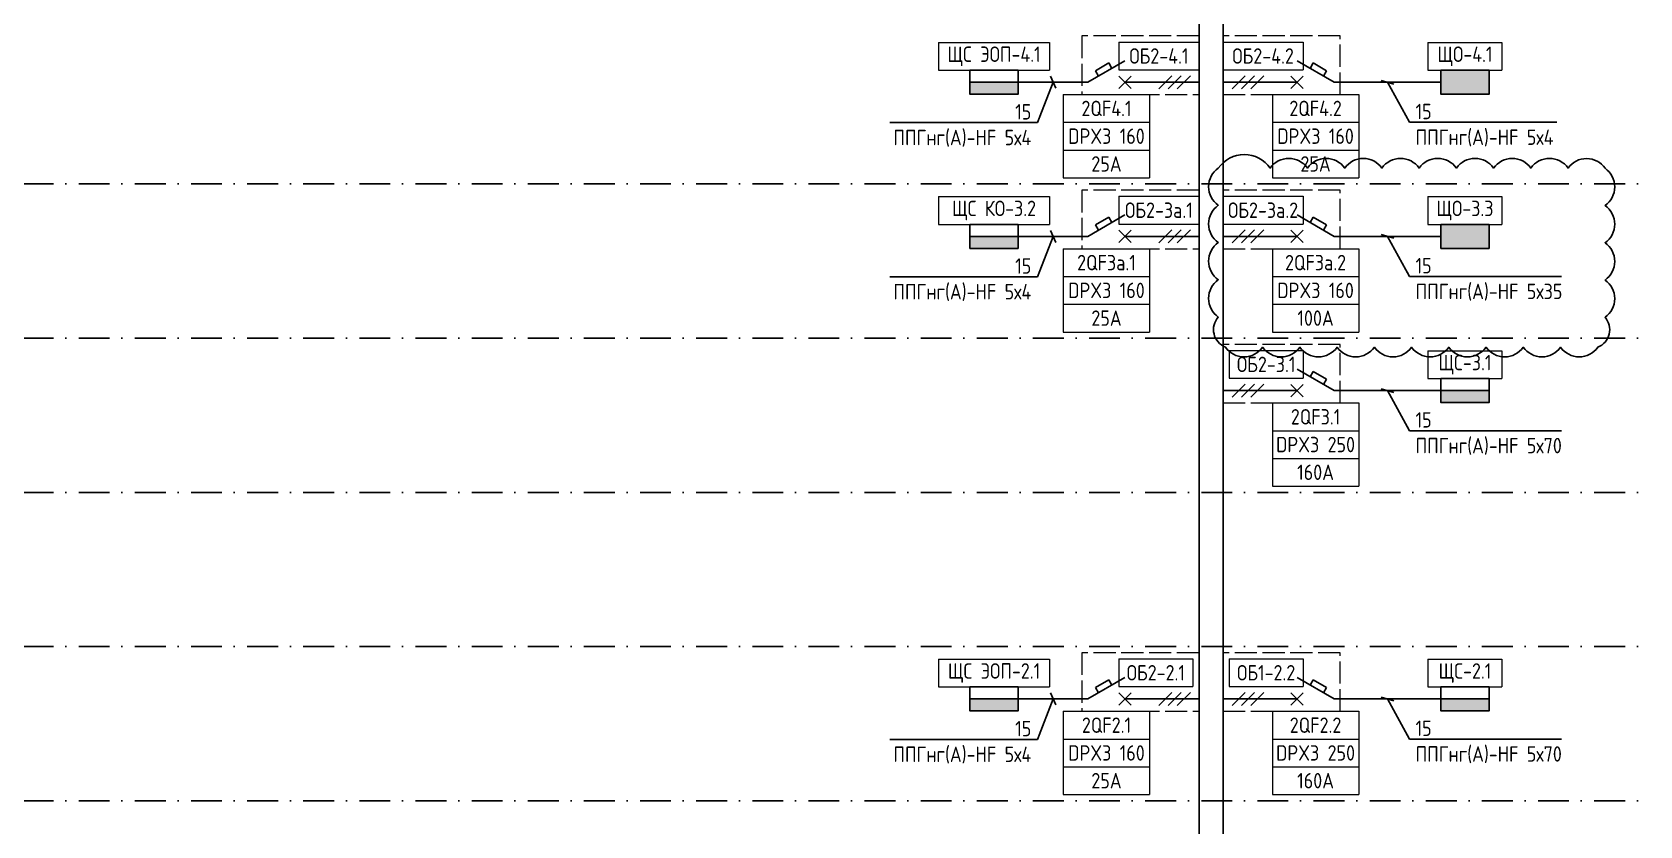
# Model space of a CAD drawing. Header units: millimetres. Extents: x -1221 to 2392, y 143 to 1021.
# Drawn here: x 1015.6 to 1276.3, y 737.4 to 866.1 of the extents above; entities that cross this region are included whole.
import ezdxf
from ezdxf import colors
from ezdxf.entities.mleader import LeaderData, LeaderLine
from ezdxf.math import Vec2, Vec3

# ---------------------------------------------------------------- set-up
doc = ezdxf.new("R2010")
doc.units = ezdxf.units.MM
doc.header["$MEASUREMENT"] = 0
doc.linetypes.add('ACAD_ISO02W100', pattern=[15, 12, -3])
doc.linetypes.add('Штрихпунктирная 5 х 2 мм', pattern=[9, 5, -2, 0, -2])
doc.layers.get('Defpoints').update_dxf_attribs({"color": 6})
doc.layers.add('_LV_txt', color=7, linetype='Continuous', lineweight=15)
doc.layers.add('EL_Схема', color=7, linetype='Continuous', lineweight=15)
for name, color, linetype in [('ACM 0.05mm', 1, 'Continuous'), ('ACM Text', 7, 'Continuous'), ('EM_Щиты', 7, 'Continuous')]:
    doc.layers.add(name, color=color, linetype=linetype)
doc.styles.add('Надписи', font='isocpeur.ttf', dxfattribs={"width": 0.85})

# ---------------------------------------------------------------- blocks, each defined once
blk = doc.blocks.new('*T220')
at = {"layer": 'Defpoints', "color": 8, "linetype": 'ByBlock', "lineweight": 0, "transparency": 16777216}
for p, q in [((0, 0), (12, 0)), ((0, 0), (0, -4.5)), ((12, 0), (12, -4.5)), ((0, -4.5), (12, -4.5))]:
    blk.add_line(p, q, dxfattribs=at)
at = {"layer": 'ACM Text', "transparency": 16777216, "insert": (6, -2.25), "char_height": 2.5, "width": 11, "attachment_point": 5, "style": 'Надписи'}
blk.add_mtext('ОБ1-2.2', dxfattribs=at)
blk = doc.blocks.new('*T221')
at = {"layer": 'Defpoints', "color": 8, "linetype": 'ByBlock', "lineweight": 0, "transparency": 16777216}
for p, q in [((0, 0), (14, 0)), ((0, 0), (0, -13.5)), ((14, 0), (14, -13.5)), ((0, -4.5), (14, -4.5)), ((0, -9), (14, -9)), ((0, -13.5), (14, -13.5))]:
    blk.add_line(p, q, dxfattribs=at)
at = {"layer": 'ACM Text', "transparency": 16777216, "char_height": 2.5, "width": 13, "attachment_point": 5, "style": 'Надписи'}
for s, insert in [('2QF2.2', (7, -2.25)), ('DPX3 250', (7, -6.75)), ('160A', (7, -11.25))]:
    blk.add_mtext(s, dxfattribs=dict(at, insert=insert))
blk = doc.blocks.new('*U19')
at = {"linetype": 'Continuous'}
h = blk.add_hatch(color=256, dxfattribs=at)
h.dxf.hatch_style = 1
h.paths.add_polyline_path([(-3.9, 1.95), (-3.9, 0), (3.9, 0), (3.9, 1.95)])
for points in [[(-3.9, 0), (3.9, 0), (3.9, 3.9), (-3.9, 3.9)], [(-3.9, 1.95), (3.9, 1.95), (3.9, 0), (-3.9, 0)]]:
    blk.add_lwpolyline(points, close=True, dxfattribs=at)
blk = doc.blocks.new('*T193')
at = {"layer": 'Defpoints', "color": 8, "linetype": 'ByBlock', "lineweight": 0, "transparency": 16777216}
for p, q in [((0, 0), (12, 0)), ((0, 0), (0, -4.5)), ((12, 0), (12, -4.5)), ((0, -4.5), (12, -4.5))]:
    blk.add_line(p, q, dxfattribs=at)
at = {"layer": 'ACM Text', "transparency": 16777216, "insert": (6, -2.25), "char_height": 2.5, "width": 11, "attachment_point": 5, "style": 'Надписи'}
blk.add_mtext('ЩС-2.1', dxfattribs=at)
blk = doc.blocks.new('*T194')
at = {"layer": 'Defpoints', "color": 8, "linetype": 'ByBlock', "lineweight": 0, "transparency": 16777216}
for p, q in [((0, 0), (14, 0)), ((0, 0), (0, -13.5)), ((14, 0), (14, -13.5)), ((0, -4.5), (14, -4.5)), ((0, -9), (14, -9)), ((0, -13.5), (14, -13.5))]:
    blk.add_line(p, q, dxfattribs=at)
at = {"layer": 'ACM Text', "transparency": 16777216, "char_height": 2.5, "width": 13, "attachment_point": 5, "style": 'Надписи'}
for s, insert in [('2QF2.1', (7, -2.25)), ('DPX3 160', (7, -6.75)), ('25A', (7, -11.25))]:
    blk.add_mtext(s, dxfattribs=dict(at, insert=insert))
blk = doc.blocks.new('*T195')
at = {"layer": 'Defpoints', "color": 8, "linetype": 'ByBlock', "lineweight": 0, "transparency": 16777216}
for p, q in [((0, 0), (12, 0)), ((0, 0), (0, -4.5)), ((12, 0), (12, -4.5)), ((0, -4.5), (12, -4.5))]:
    blk.add_line(p, q, dxfattribs=at)
at = {"layer": 'ACM Text', "transparency": 16777216, "insert": (6, -2.25), "char_height": 2.5, "width": 11, "attachment_point": 5, "style": 'Надписи'}
blk.add_mtext('ОБ2-2.1', dxfattribs=at)
blk = doc.blocks.new('*T196')
at = {"layer": 'Defpoints', "color": 8, "linetype": 'ByBlock', "lineweight": 0, "transparency": 16777216}
for p, q in [((0, 0), (18, 0)), ((0, 0), (0, -4.5)), ((18, 0), (18, -4.5)), ((0, -4.5), (18, -4.5))]:
    blk.add_line(p, q, dxfattribs=at)
at = {"layer": 'ACM Text', "transparency": 16777216, "insert": (9, -2.25), "char_height": 2.5, "width": 17, "attachment_point": 5, "style": 'Надписи'}
blk.add_mtext('ЩС ЭОП-2.1', dxfattribs=at)
blk = doc.blocks.new('*T197')
at = {"layer": 'Defpoints', "color": 8, "linetype": 'ByBlock', "lineweight": 0, "transparency": 16777216}
for p, q in [((0, 0), (12, 0)), ((0, 0), (0, -4.5)), ((12, 0), (12, -4.5)), ((0, -4.5), (12, -4.5))]:
    blk.add_line(p, q, dxfattribs=at)
at = {"layer": 'ACM Text', "transparency": 16777216, "insert": (6, -2.25), "char_height": 2.5, "width": 11, "attachment_point": 5, "style": 'Надписи'}
blk.add_mtext('ОБ2-3.1', dxfattribs=at)
blk = doc.blocks.new('*T198')
at = {"layer": 'Defpoints', "color": 8, "linetype": 'ByBlock', "lineweight": 0, "transparency": 16777216}
for p, q in [((0, 0), (14, 0)), ((0, 0), (0, -13.5)), ((14, 0), (14, -13.5)), ((0, -4.5), (14, -4.5)), ((0, -9), (14, -9)), ((0, -13.5), (14, -13.5))]:
    blk.add_line(p, q, dxfattribs=at)
at = {"layer": 'ACM Text', "transparency": 16777216, "char_height": 2.5, "width": 13, "attachment_point": 5, "style": 'Надписи'}
for s, insert in [('2QF3.1', (7, -2.25)), ('DPX3 250', (7, -6.75)), ('160A', (7, -11.25))]:
    blk.add_mtext(s, dxfattribs=dict(at, insert=insert))
blk = doc.blocks.new('*T199')
at = {"layer": 'Defpoints', "color": 8, "linetype": 'ByBlock', "lineweight": 0, "transparency": 16777216}
for p, q in [((0, 0), (12, 0)), ((0, 0), (0, -4.5)), ((12, 0), (12, -4.5)), ((0, -4.5), (12, -4.5))]:
    blk.add_line(p, q, dxfattribs=at)
at = {"layer": 'ACM Text', "transparency": 16777216, "insert": (6, -2.25), "char_height": 2.5, "width": 11, "attachment_point": 5, "style": 'Надписи'}
blk.add_mtext('ЩС-3.1', dxfattribs=at)
blk = doc.blocks.new('*T200')
at = {"layer": 'Defpoints', "color": 8, "linetype": 'ByBlock', "lineweight": 0, "transparency": 16777216}
for p, q in [((0, 0), (14, 0)), ((0, 0), (0, -13.5)), ((14, 0), (14, -13.5)), ((0, -4.5), (14, -4.5)), ((0, -9), (14, -9)), ((0, -13.5), (14, -13.5))]:
    blk.add_line(p, q, dxfattribs=at)
at = {"layer": 'ACM Text', "transparency": 16777216, "char_height": 2.5, "width": 13, "attachment_point": 5, "style": 'Надписи'}
for s, insert in [('2QF3а.1', (7, -2.25)), ('DPX3 160', (7, -6.75)), ('25A', (7, -11.25))]:
    blk.add_mtext(s, dxfattribs=dict(at, insert=insert))
blk = doc.blocks.new('*T201')
at = {"layer": 'Defpoints', "color": 8, "linetype": 'ByBlock', "lineweight": 0, "transparency": 16777216}
for p, q in [((0, 0), (13, 0)), ((0, 0), (0, -4.5)), ((13, 0), (13, -4.5)), ((0, -4.5), (13, -4.5))]:
    blk.add_line(p, q, dxfattribs=at)
at = {"layer": 'ACM Text', "transparency": 16777216, "insert": (6.5, -2.25), "char_height": 2.5, "width": 12, "attachment_point": 5, "style": 'Надписи'}
blk.add_mtext('ОБ2-3а.1', dxfattribs=at)
blk = doc.blocks.new('*T202')
at = {"layer": 'Defpoints', "color": 8, "linetype": 'ByBlock', "lineweight": 0, "transparency": 16777216}
for p, q in [((0, 0), (18, 0)), ((0, 0), (0, -4.5)), ((18, 0), (18, -4.5)), ((0, -4.5), (18, -4.5))]:
    blk.add_line(p, q, dxfattribs=at)
at = {"layer": 'ACM Text', "transparency": 16777216, "insert": (9, -2.25), "char_height": 2.5, "width": 17, "attachment_point": 5, "style": 'Надписи'}
blk.add_mtext('ЩС КО-3.2', dxfattribs=at)
blk = doc.blocks.new('*T203')
at = {"layer": 'Defpoints', "color": 8, "linetype": 'ByBlock', "lineweight": 0, "transparency": 16777216}
for p, q in [((0, 0), (13, 0)), ((0, 0), (0, -4.5)), ((13, 0), (13, -4.5)), ((0, -4.5), (13, -4.5))]:
    blk.add_line(p, q, dxfattribs=at)
at = {"layer": 'ACM Text', "transparency": 16777216, "insert": (6.5, -2.25), "char_height": 2.5, "width": 12, "attachment_point": 5, "style": 'Надписи'}
blk.add_mtext('ОБ2-4.2', dxfattribs=at)
blk = doc.blocks.new('*T204')
at = {"layer": 'Defpoints', "color": 8, "linetype": 'ByBlock', "lineweight": 0, "transparency": 16777216}
for p, q in [((0, 0), (14, 0)), ((0, 0), (0, -13.5)), ((14, 0), (14, -13.5)), ((0, -4.5), (14, -4.5)), ((0, -9), (14, -9)), ((0, -13.5), (14, -13.5))]:
    blk.add_line(p, q, dxfattribs=at)
at = {"layer": 'ACM Text', "transparency": 16777216, "char_height": 2.5, "width": 13, "attachment_point": 5, "style": 'Надписи'}
for s, insert in [('2QF4.2', (7, -2.25)), ('DPX3 160', (7, -6.75)), ('25A', (7, -11.25))]:
    blk.add_mtext(s, dxfattribs=dict(at, insert=insert))
blk = doc.blocks.new('*U27')
at = {"linetype": 'Continuous'}
h = blk.add_hatch(color=256, dxfattribs=at)
h.dxf.hatch_style = 1
h.paths.add_polyline_path([(3.9, 0), (3.9, 3.9), (-3.9, 3.9), (-3.9, 0)])
for points in [[(-3.9, 0), (3.9, 0), (3.9, 3.9), (-3.9, 3.9)], [(-3.9, 3.9), (3.9, 3.9), (3.9, 0), (-3.9, 0)]]:
    blk.add_lwpolyline(points, close=True, dxfattribs=at)
blk = doc.blocks.new('*T205')
at = {"layer": 'Defpoints', "color": 8, "linetype": 'ByBlock', "lineweight": 0, "transparency": 16777216}
for p, q in [((0, 0), (12, 0)), ((0, 0), (0, -4.5)), ((12, 0), (12, -4.5)), ((0, -4.5), (12, -4.5))]:
    blk.add_line(p, q, dxfattribs=at)
at = {"layer": 'ACM Text', "transparency": 16777216, "insert": (6, -2.25), "char_height": 2.5, "width": 11, "attachment_point": 5, "style": 'Надписи'}
blk.add_mtext('ЩО-4.1', dxfattribs=at)
blk = doc.blocks.new('*T179')
at = {"layer": 'Defpoints', "color": 8, "linetype": 'ByBlock', "lineweight": 0, "transparency": 16777216}
for p, q in [((0, 0), (14, 0)), ((0, 0), (0, -13.5)), ((14, 0), (14, -13.5)), ((0, -4.5), (14, -4.5)), ((0, -9), (14, -9)), ((0, -13.5), (14, -13.5))]:
    blk.add_line(p, q, dxfattribs=at)
at = {"layer": 'ACM Text', "transparency": 16777216, "char_height": 2.5, "width": 13, "attachment_point": 5, "style": 'Надписи'}
for s, insert in [('2QF4.1', (7, -2.25)), ('DPX3 160', (7, -6.75)), ('25A', (7, -11.25))]:
    blk.add_mtext(s, dxfattribs=dict(at, insert=insert))
blk = doc.blocks.new('*T180')
at = {"layer": 'Defpoints', "color": 8, "linetype": 'ByBlock', "lineweight": 0, "transparency": 16777216}
for p, q in [((0, 0), (13, 0)), ((0, 0), (0, -4.5)), ((13, 0), (13, -4.5)), ((0, -4.5), (13, -4.5))]:
    blk.add_line(p, q, dxfattribs=at)
at = {"layer": 'ACM Text', "transparency": 16777216, "insert": (6.5, -2.25), "char_height": 2.5, "width": 12, "attachment_point": 5, "style": 'Надписи'}
blk.add_mtext('ОБ2-4.1', dxfattribs=at)
blk = doc.blocks.new('*T181')
at = {"layer": 'Defpoints', "color": 8, "linetype": 'ByBlock', "lineweight": 0, "transparency": 16777216}
for p, q in [((0, 0), (18, 0)), ((0, 0), (0, -4.5)), ((18, 0), (18, -4.5)), ((0, -4.5), (18, -4.5))]:
    blk.add_line(p, q, dxfattribs=at)
at = {"layer": 'ACM Text', "transparency": 16777216, "insert": (9, -2.25), "char_height": 2.5, "width": 17, "attachment_point": 5, "style": 'Надписи'}
blk.add_mtext('ЩС ЭОП-4.1', dxfattribs=at)
blk = doc.blocks.new('_Oblique')
at = {"color": 0, "linetype": 'ByBlock', "lineweight": -2}
blk.add_line((-0.5, -0.5), (0.5, 0.5), dxfattribs=at)
blk = doc.blocks.new('*T234')
at = {"layer": 'Defpoints', "color": 8, "linetype": 'ByBlock', "lineweight": 0, "transparency": 16777216}
for p, q in [((0, 0), (13, 0)), ((0, 0), (0, -4.5)), ((13, 0), (13, -4.5)), ((0, -4.5), (13, -4.5))]:
    blk.add_line(p, q, dxfattribs=at)
at = {"layer": 'ACM Text', "transparency": 16777216, "insert": (6.5, -2.25), "char_height": 2.5, "width": 12, "attachment_point": 5, "style": 'Надписи'}
blk.add_mtext('ОБ2-3а.2', dxfattribs=at)
blk = doc.blocks.new('*T235')
at = {"layer": 'Defpoints', "color": 8, "linetype": 'ByBlock', "lineweight": 0, "transparency": 16777216}
for p, q in [((0, 0), (14, 0)), ((0, 0), (0, -13.5)), ((14, 0), (14, -13.5)), ((0, -4.5), (14, -4.5)), ((0, -9), (14, -9)), ((0, -13.5), (14, -13.5))]:
    blk.add_line(p, q, dxfattribs=at)
at = {"layer": 'ACM Text', "transparency": 16777216, "char_height": 2.5, "width": 13, "attachment_point": 5, "style": 'Надписи'}
for s, insert in [('2QF3а.2', (7, -2.25)), ('DPX3 160', (7, -6.75)), ('100A', (7, -11.25))]:
    blk.add_mtext(s, dxfattribs=dict(at, insert=insert))
blk = doc.blocks.new('*T236')
at = {"layer": 'Defpoints', "color": 8, "linetype": 'ByBlock', "lineweight": 0, "transparency": 16777216}
for p, q in [((0, 0), (12, 0)), ((0, 0), (0, -4.5)), ((12, 0), (12, -4.5)), ((0, -4.5), (12, -4.5))]:
    blk.add_line(p, q, dxfattribs=at)
at = {"layer": 'ACM Text', "transparency": 16777216, "insert": (6, -2.25), "char_height": 2.5, "width": 11, "attachment_point": 5, "style": 'Надписи'}
blk.add_mtext('ЩО-3.3', dxfattribs=at)

msp = doc.modelspace()

# ---------------------------------------------------------------- linework, layer by layer
for p, q in [((1192.83, 861.44), (1186.81, 857.96)), ((1188.04, 859.83), (1190.21, 861.08)), ((1190.71, 860.21), (1190.21, 861.08)), ((1220.73, 861.44), (1226.74, 857.96)), ((1222.84, 860.21), (1223.34, 861.08)), ((1225.51, 859.83), (1223.34, 861.08)), ((1188.54, 858.96), (1188.04, 859.83)), ((1193.84, 856.96), (1191.84, 858.96)), ((1193.84, 858.96), (1191.84, 856.96)), ((1192.84, 857.96), (1204.83, 857.96)), ((1208.73, 857.96), (1220.71, 857.96)), ((1219.71, 856.96), (1221.71, 858.96)), ((1219.71, 858.96), (1221.71, 856.96)), ((1225.01, 858.96), (1225.51, 859.83)), ((1192.83, 836.44), (1186.81, 832.96)), ((1188.04, 834.83), (1190.21, 836.08)), ((1188.54, 833.96), (1188.04, 834.83)), ((1190.71, 835.21), (1190.21, 836.08)), ((1220.73, 836.44), (1226.74, 832.96)), ((1222.84, 835.21), (1223.34, 836.08)), ((1225.51, 834.83), (1223.34, 836.08)), ((1225.01, 833.96), (1225.51, 834.83)), ((1193.84, 831.96), (1191.84, 833.96)), ((1193.84, 833.96), (1191.84, 831.96)), ((1192.84, 832.96), (1204.83, 832.96)), ((1208.73, 832.96), (1220.71, 832.96)), ((1219.71, 831.96), (1221.71, 833.96)), ((1219.71, 833.96), (1221.71, 831.96)), ((1220.73, 811.44), (1226.74, 807.96)), ((1222.84, 810.21), (1223.34, 811.08)), ((1225.51, 809.83), (1223.34, 811.08)), ((1219.71, 806.96), (1221.71, 808.96)), ((1219.71, 808.96), (1221.71, 806.96)), ((1225.01, 808.96), (1225.51, 809.83)), ((1208.73, 807.96), (1220.71, 807.96)), ((1192.83, 761.44), (1186.81, 757.96)), ((1220.73, 761.44), (1226.74, 757.96)), ((1188.04, 759.83), (1190.21, 761.08)), ((1188.54, 758.96), (1188.04, 759.83)), ((1190.71, 760.21), (1190.21, 761.08)), ((1193.84, 756.96), (1191.84, 758.96)), ((1193.84, 758.96), (1191.84, 756.96)), ((1219.71, 756.96), (1221.71, 758.96)), ((1219.71, 758.96), (1221.71, 756.96)), ((1222.84, 760.21), (1223.34, 761.08)), ((1225.51, 759.83), (1223.34, 761.08)), ((1225.01, 758.96), (1225.51, 759.83)), ((1192.84, 757.96), (1204.83, 757.96)), ((1208.73, 757.96), (1220.71, 757.96))]:
    msp.add_line(p, q)
for points in [[(1200.43, 859.02), (1198.31, 856.9)], [(1201.93, 859.02), (1199.81, 856.9)], [(1203.43, 859.02), (1201.31, 856.9)], [(1212.33, 859.02), (1210.21, 856.9)], [(1213.83, 859.02), (1211.71, 856.9)], [(1215.33, 859.02), (1213.21, 856.9)], [(1200.43, 834.02), (1198.31, 831.9)], [(1201.93, 834.02), (1199.81, 831.9)], [(1203.43, 834.02), (1201.31, 831.9)], [(1212.33, 834.02), (1210.21, 831.9)], [(1213.83, 834.02), (1211.71, 831.9)], [(1215.33, 834.02), (1213.21, 831.9)], [(1212.33, 809.02), (1210.21, 806.9)], [(1213.83, 809.02), (1211.71, 806.9)], [(1215.33, 809.02), (1213.21, 806.9)], [(1200.43, 759.02), (1198.31, 756.9)], [(1201.93, 759.02), (1199.81, 756.9)], [(1203.43, 759.02), (1201.31, 756.9)], [(1212.33, 759.02), (1210.21, 756.9)], [(1213.83, 759.02), (1211.71, 756.9)], [(1215.33, 759.02), (1213.21, 756.9)]]:
    msp.add_lwpolyline(points)
at = {"layer": 'ACM 0.05mm', "color": 7, "linetype": 'Штрихпунктирная 5 х 2 мм'}
for points in [[(586.41, 841.46), (2391.94, 841.46)], [(586.41, 816.46), (2391.94, 816.46)], [(586.41, 791.46), (2391.94, 791.46)], [(586.41, 766.46), (2391.94, 766.46)], [(586.41, 741.46), (2391.94, 741.46)]]:
    msp.add_lwpolyline(points, dxfattribs=at)
at = {"layer": 'ACM Text'}
for points in [[(1186.81, 857.96), (1175.5, 857.96)], [(1226.74, 857.96), (1244.05, 857.96)], [(1186.81, 832.96), (1175.5, 832.96)], [(1226.74, 832.96), (1244.05, 832.96)], [(1226.74, 807.96), (1244.05, 807.96)], [(1186.81, 757.96), (1175.5, 757.96)], [(1226.74, 757.96), (1244.05, 757.96)]]:
    msp.add_lwpolyline(points, dxfattribs=at)
at = {"layer": 'EL_Схема', "linetype": 'ACAD_ISO02W100', "ltscale": 0.3}
for points in [[(1204.83, 865.46), (1185.83, 865.46), (1185.83, 855.96), (1204.83, 855.96)], [(1208.73, 855.96), (1227.73, 855.96), (1227.73, 865.46), (1208.73, 865.46)], [(1204.83, 840.46), (1185.83, 840.46), (1185.83, 830.96), (1204.83, 830.96)], [(1208.73, 830.96), (1227.73, 830.96), (1227.73, 840.46), (1208.73, 840.46)], [(1208.73, 805.96), (1227.73, 805.96), (1227.73, 815.46), (1208.73, 815.46)], [(1204.83, 765.46), (1185.83, 765.46), (1185.83, 755.96), (1204.83, 755.96)], [(1208.73, 755.96), (1227.73, 755.96), (1227.73, 765.46), (1208.73, 765.46)]]:
    msp.add_lwpolyline(points, dxfattribs=at)
at = {"layer": 'EM_Щиты'}
msp.add_lwpolyline([(1204.83, 1004.28), (1204.83, 729.41), (1208.73, 729.41), (1208.73, 1004.28)], close=True, dxfattribs=at)

# ---------------------------------------------------------------- block references
for name, p in [('*T181', (1162.6, 864.41)), ('*T180', (1191.83, 864.46)), ('*T203', (1208.72, 864.46)), ('*T205', (1241.95, 864.41)), ('*T179', (1182.83, 855.96)), ('*T204', (1216.73, 855.96)), ('*T202', (1162.6, 839.41)), ('*T201', (1191.83, 839.46)), ('*T234', (1208.72, 839.46)), ('*T236', (1241.95, 839.41)), ('*T200', (1182.83, 830.96)), ('*T235', (1216.73, 830.96)), ('*T197', (1209.72, 814.46)), ('*T199', (1241.95, 814.41)), ('*T198', (1216.73, 805.96)), ('*T196', (1162.6, 764.41)), ('*T195', (1191.83, 764.46)), ('*T220', (1209.72, 764.46)), ('*T193', (1241.95, 764.41)), ('*T194', (1182.83, 755.96)), ('*T221', (1216.73, 755.96))]:
    msp.add_blockref(name, p)
for name, p in [('*U19', (1171.6, 856.01)), ('*U27', (1247.95, 856.01)), ('*U19', (1171.6, 831.01)), ('*U27', (1247.95, 831.01)), ('*U19', (1247.95, 806.01)), ('*U19', (1171.6, 756.01)), ('*U19', (1247.95, 756.01))]:
    msp.add_blockref(name, p, dxfattribs=at)

# ---------------------------------------------------------------- next in the draw order: leaders
at = {"layer": '_LV_txt'}
ml = msp.add_multileader_mtext('Standard', dxfattribs=at)
ml.set_content('15\\PППГнг(А)-HF 5х4', color=256, style='Надписи')
ml.set_leader_properties(color=256)
ml.set_arrow_properties(name='OBLIQUE')
ml.build(insert=Vec2(0, 0))
ml.multileader.update_dxf_attribs({"has_dogleg": 0, "text_left_attachment_type": 6, "text_right_attachment_type": 6, "dogleg_length": 1, "arrow_head_size": 1.5})
ctx = ml.context
ctx.base_point, ctx.char_height, ctx.arrow_head_size, ctx.landing_gap_size, ctx.plane_origin = Vec3(1154.97, 851.41), 2.5, 1.5, 1, Vec3(1168.84, 845.33)
ctx.left_attachment, ctx.right_attachment, ctx.text_align_type = 6, 6, 2
notes = []
notes.append((ctx, [(1, (1, 1, 0), (1178.65, 851.41), (-1, 0), 0.01, [(2, [(1181.16, 857.96)], 0, [])])]))
ctx.mtext.insert, ctx.mtext.width, ctx.mtext.defined_height, ctx.mtext.alignment, ctx.mtext.flow_direction = Vec3(1177.64, 854.41), 23.4342, 9.84, 3, 5
ctx.mtext.has_bg_fill, ctx.mtext.bg_color, ctx.mtext.bg_scale_factor, ctx.mtext.bg_transparency, ctx.mtext.use_window_bg_color = 1, -1027028792, 1.5, 0, 1
ml = msp.add_multileader_mtext('Standard', dxfattribs=at)
ml.set_content('15\\PППГнг(А)-HF 5х4', color=256, style='Надписи')
ml.set_leader_properties(color=256)
ml.set_arrow_properties(name='OBLIQUE')
ml.build(insert=Vec2(0, 0))
ml.multileader.update_dxf_attribs({"has_dogleg": 0, "text_left_attachment_type": 6, "text_right_attachment_type": 6, "dogleg_length": 1, "arrow_head_size": 1.5})
ctx = ml.context
ctx.base_point, ctx.char_height, ctx.arrow_head_size, ctx.landing_gap_size, ctx.plane_origin = Vec3(1238.94, 851.46), 2.5, 1.5, 1, Vec3(1223.08, 845.33)
ctx.left_attachment, ctx.right_attachment = 6, 6
notes.append((ctx, [(0, (1, 1, 0), (1238.93, 851.46), (1, 0), 0.01, [(2, [(1235.39, 857.96)], 0, [])])]))
ctx.mtext.insert, ctx.mtext.width, ctx.mtext.defined_height, ctx.mtext.flow_direction = Vec3(1239.94, 854.46), 23.4342, 9.84, 5
ctx.mtext.has_bg_fill, ctx.mtext.bg_color, ctx.mtext.bg_scale_factor, ctx.mtext.bg_transparency, ctx.mtext.use_window_bg_color = 1, -1027028792, 1.5, 0, 1
ml = msp.add_multileader_mtext('Standard', dxfattribs=at)
ml.set_content('15\\PППГнг(А)-HF 5х4', color=256, style='Надписи')
ml.set_leader_properties(color=256)
ml.set_arrow_properties(name='OBLIQUE')
ml.build(insert=Vec2(0, 0))
ml.multileader.update_dxf_attribs({"has_dogleg": 0, "text_left_attachment_type": 6, "text_right_attachment_type": 6, "dogleg_length": 1, "arrow_head_size": 1.5})
ctx = ml.context
ctx.base_point, ctx.char_height, ctx.arrow_head_size, ctx.landing_gap_size, ctx.plane_origin = Vec3(1154.97, 826.41), 2.5, 1.5, 1, Vec3(1168.84, 820.33)
ctx.left_attachment, ctx.right_attachment, ctx.text_align_type = 6, 6, 2
notes.append((ctx, [(1, (1, 1, 0), (1178.65, 826.41), (-1, 0), 0.01, [(2, [(1181.16, 832.96)], 0, [])])]))
ctx.mtext.insert, ctx.mtext.width, ctx.mtext.defined_height, ctx.mtext.alignment, ctx.mtext.flow_direction = Vec3(1177.64, 829.41), 23.4342, 9.84, 3, 5
ctx.mtext.has_bg_fill, ctx.mtext.bg_color, ctx.mtext.bg_scale_factor, ctx.mtext.bg_transparency, ctx.mtext.use_window_bg_color = 1, -1027028792, 1.5, 0, 1
ml = msp.add_multileader_mtext('Standard', dxfattribs=at)
ml.set_content('15\\PППГнг(А)-HF 5х35', color=256, style='Надписи')
ml.set_leader_properties(color=256)
ml.set_arrow_properties(name='OBLIQUE')
ml.build(insert=Vec2(0, 0))
ml.multileader.update_dxf_attribs({"has_dogleg": 0, "text_left_attachment_type": 6, "text_right_attachment_type": 6, "dogleg_length": 1, "arrow_head_size": 1.5})
ctx = ml.context
ctx.base_point, ctx.char_height, ctx.arrow_head_size, ctx.landing_gap_size, ctx.plane_origin = Vec3(1238.94, 826.46), 2.5, 1.5, 1, Vec3(1223.08, 820.33)
ctx.left_attachment, ctx.right_attachment = 6, 6
notes.append((ctx, [(0, (1, 1, 0), (1238.93, 826.46), (1, 0), 0.01, [(2, [(1235.39, 832.96)], 0, [])])]))
ctx.mtext.insert, ctx.mtext.width, ctx.mtext.defined_height, ctx.mtext.flow_direction = Vec3(1239.94, 829.46), 23.4342, 9.84, 5
ctx.mtext.has_bg_fill, ctx.mtext.bg_color, ctx.mtext.bg_scale_factor, ctx.mtext.bg_transparency, ctx.mtext.use_window_bg_color = 1, -1027028792, 1.5, 0, 1
ml = msp.add_multileader_mtext('Standard', dxfattribs=at)
ml.set_content('15\\PППГнг(А)-HF 5х70', color=256, style='Надписи')
ml.set_leader_properties(color=256)
ml.set_arrow_properties(name='OBLIQUE')
ml.build(insert=Vec2(0, 0))
ml.multileader.update_dxf_attribs({"has_dogleg": 0, "text_left_attachment_type": 6, "text_right_attachment_type": 6, "dogleg_length": 1, "arrow_head_size": 1.5})
ctx = ml.context
ctx.base_point, ctx.char_height, ctx.arrow_head_size, ctx.landing_gap_size, ctx.plane_origin = Vec3(1238.94, 801.46), 2.5, 1.5, 1, Vec3(1223.08, 795.33)
ctx.left_attachment, ctx.right_attachment = 6, 6
notes.append((ctx, [(0, (1, 1, 0), (1238.93, 801.46), (1, 0), 0.01, [(2, [(1235.39, 807.96)], 0, [])])]))
ctx.mtext.insert, ctx.mtext.width, ctx.mtext.defined_height, ctx.mtext.flow_direction = Vec3(1239.94, 804.46), 23.4342, 9.84, 5
ctx.mtext.has_bg_fill, ctx.mtext.bg_color, ctx.mtext.bg_scale_factor, ctx.mtext.bg_transparency, ctx.mtext.use_window_bg_color = 1, -1027028792, 1.5, 0, 1
ml = msp.add_multileader_mtext('Standard', dxfattribs=at)
ml.set_content('15\\PППГнг(А)-HF 5х4', color=256, style='Надписи')
ml.set_leader_properties(color=256)
ml.set_arrow_properties(name='OBLIQUE')
ml.build(insert=Vec2(0, 0))
ml.multileader.update_dxf_attribs({"has_dogleg": 0, "text_left_attachment_type": 6, "text_right_attachment_type": 6, "dogleg_length": 1, "arrow_head_size": 1.5})
ctx = ml.context
ctx.base_point, ctx.char_height, ctx.arrow_head_size, ctx.landing_gap_size, ctx.plane_origin = Vec3(1154.97, 751.41), 2.5, 1.5, 1, Vec3(1168.84, 745.33)
ctx.left_attachment, ctx.right_attachment, ctx.text_align_type = 6, 6, 2
notes.append((ctx, [(1, (1, 1, 0), (1178.65, 751.41), (-1, 0), 0.01, [(2, [(1181.16, 757.96)], 0, [])])]))
ctx.mtext.insert, ctx.mtext.width, ctx.mtext.defined_height, ctx.mtext.alignment, ctx.mtext.flow_direction = Vec3(1177.64, 754.41), 23.4342, 9.84, 3, 5
ctx.mtext.has_bg_fill, ctx.mtext.bg_color, ctx.mtext.bg_scale_factor, ctx.mtext.bg_transparency, ctx.mtext.use_window_bg_color = 1, -1027028792, 1.5, 0, 1
ml = msp.add_multileader_mtext('Standard', dxfattribs=at)
ml.set_content('15\\PППГнг(А)-HF 5х70', color=256, style='Надписи')
ml.set_leader_properties(color=256)
ml.set_arrow_properties(name='OBLIQUE')
ml.build(insert=Vec2(0, 0))
ml.multileader.update_dxf_attribs({"has_dogleg": 0, "text_left_attachment_type": 6, "text_right_attachment_type": 6, "dogleg_length": 1, "arrow_head_size": 1.5})
ctx = ml.context
ctx.base_point, ctx.char_height, ctx.arrow_head_size, ctx.landing_gap_size, ctx.plane_origin = Vec3(1238.94, 751.46), 2.5, 1.5, 1, Vec3(1223.08, 745.33)
ctx.left_attachment, ctx.right_attachment = 6, 6
notes.append((ctx, [(0, (1, 1, 0), (1238.93, 751.46), (1, 0), 0.01, [(2, [(1235.39, 757.96)], 0, [])])]))
ctx.mtext.insert, ctx.mtext.width, ctx.mtext.defined_height, ctx.mtext.flow_direction = Vec3(1239.94, 754.46), 23.4342, 9.84, 5
ctx.mtext.has_bg_fill, ctx.mtext.bg_color, ctx.mtext.bg_scale_factor, ctx.mtext.bg_transparency, ctx.mtext.use_window_bg_color = 1, -1027028792, 1.5, 0, 1
for ctx, leaders in notes:
    for number, flags, end, landing, length, lines in leaders:
        leader = LeaderData()
        leader.index, (leader.has_last_leader_line, leader.has_dogleg_vector, leader.attachment_direction) = number, flags
        leader.last_leader_point, leader.dogleg_vector, leader.dogleg_length = Vec3(end), Vec3(landing), length
        for number, points, colour, breaks in lines:
            line = LeaderLine()
            line.index, line.vertices, line.color, line.breaks = number, Vec3.list(points), colors.encode_raw_color(colour), breaks
            leader.lines.append(line)
        ctx.leaders.append(leader)

# ---------------------------------------------------------------- next in the draw order: linework, layer by layer
at = {"layer": 'ACM Text'}
msp.add_lwpolyline([(1207.96, 844.04, 0.520567), (1207.96, 838, 0.520567), (1207.96, 831.96, 0.520567), (1207.96, 825.93, 0.520567), (1207.96, 819.89, 0.520567), (1209.11, 815, 0.520567), (1215.15, 815, 0.520567), (1221.18, 815, 0.520567), (1227.22, 815, 0.520567), (1233.26, 815, 0.520567), (1239.3, 815, 0.520567), (1245.33, 815, 0.520567), (1251.37, 815, 0.520567), (1257.41, 815, 0.520567), (1263.45, 815, 0.520567), (1269.49, 815, 0.520567), (1270.67, 819.85, 0.520567), (1270.67, 825.89, 0.520567), (1270.67, 831.92, 0.520567), (1270.67, 837.96, 0.520567), (1270.67, 844, 0.520567), (1264.67, 844.04, 0.520567), (1258.63, 844.04, 0.520567), (1252.6, 844.04, 0.520567), (1246.56, 844.04, 0.520567), (1240.52, 844.04, 0.520567), (1234.48, 844.04, 0.520567), (1228.45, 844.04, 0.520567), (1222.41, 844.04, 0.520567), (1216.37, 844.04, 0.520567)], format="xyb", close=True, dxfattribs=at)

doc.saveas('drawing.dxf')
